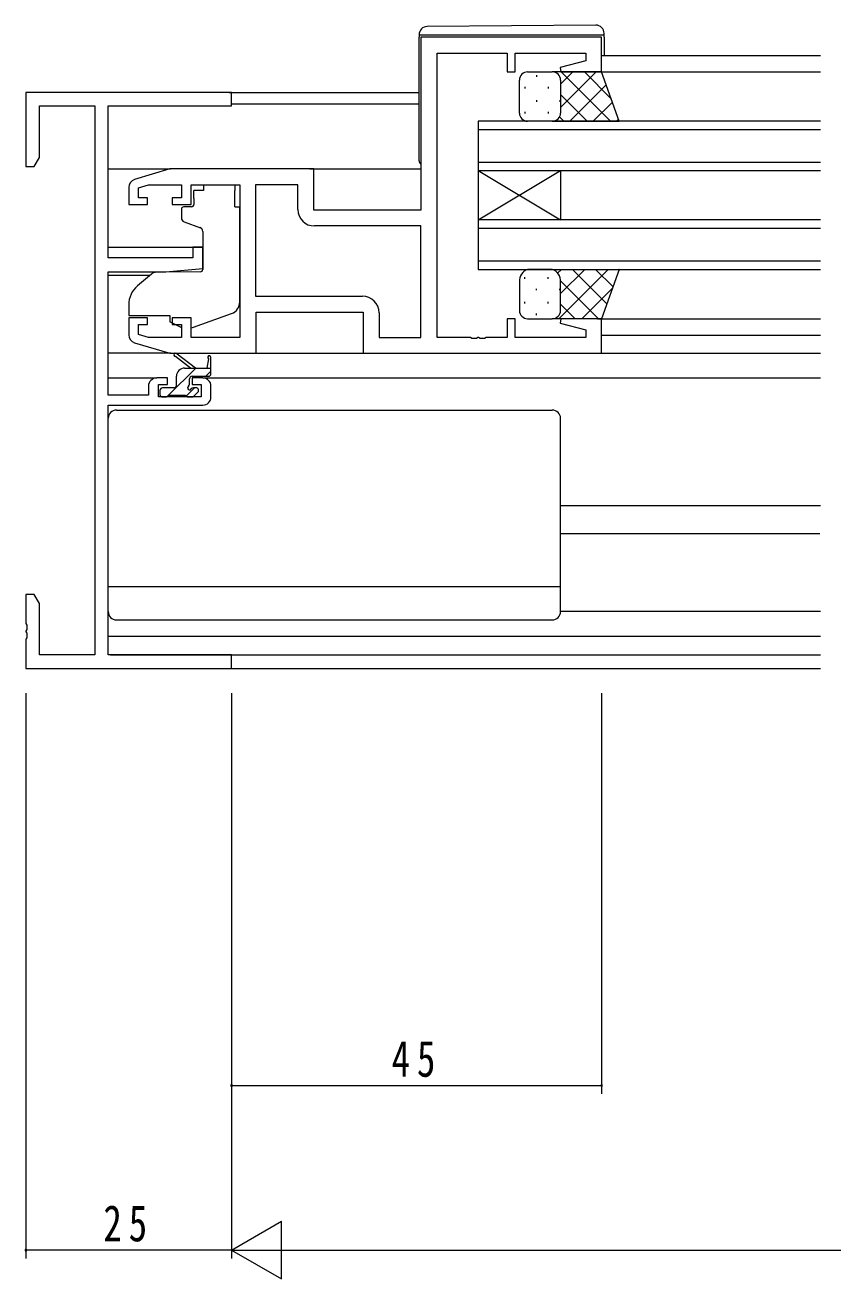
# Model space of a CAD drawing. Units: millimetres, scale not verified. Extents: x -567 to 567, y -403 to 403.
# Drawn here: x -112.8 to -14.6, y -67.1 to 85.3 of the extents above; entities that cross this region are included whole.
import ezdxf

# ---------------------------------------------------------------- set-up
doc = ezdxf.new("R2010")
doc.units = ezdxf.units.MM
doc.header["$LTSCALE"] = 2
for name, color, linetype, lineweight in [('0-3_YKK_11', 7, 'Continuous', 18), ('0-4_YKK_12', 2, 'Continuous', 18), ('0-5_YKK_13', 4, 'Continuous', 18), ('0-6_YKK_D', 6, 'Continuous', 18)]:
    doc.layers.add(name, color=color, linetype=linetype, lineweight=lineweight)
doc.styles.add('ＭＳ ゴシック', font='')
doc.styles.get('ＭＳ ゴシック').set_extended_font_data('MS Gothic')

msp = doc.modelspace()

# ---------------------------------------------------------------- linework, layer by layer
at = {"layer": '0-3_YKK_11'}
for p, q in [((-42.726, 83.813), (-64.726, 83.813)), ((-64.726, 83.813), (-64.726, 62.813)), ((-42.726, 79.613), (-42.726, 83.813)), ((-62.726, 81.883), (-54.226, 81.883)), ((-62.726, 47.343), (-62.726, 81.883)), ((-47.686, 79.613), (-42.726, 79.613)), ((-87.726, 77.113), (-112.726, 77.113)), ((-87.726, 75.483), (-87.726, 77.113)), ((-104.356, 75.483), (-104.356, 8.743)), ((-102.726, 57.013), (-102.726, 75.483)), ((-102.726, 75.483), (-87.726, 75.483)), ((-95.226, 67.813), (-99.513, 66.526)), ((-77.726, 67.813), (-95.226, 67.813)), ((-77.726, 62.813), (-77.726, 67.813)), ((-100.226, 65.569), (-100.226, 63.513)), ((-92.626, 65.883), (-86.726, 65.883)), ((-86.726, 65.883), (-86.726, 47.343)), ((-79.656, 65.883), (-84.796, 65.883)), ((-84.796, 65.883), (-84.796, 52.343)), ((-84.796, 65.883), (-84.796, 52.343)), ((-79.656, 62.883), (-79.656, 65.883)), ((-100.226, 63.513), (-97.926, 63.513)), ((-64.726, 62.813), (-77.726, 62.813)), ((-64.726, 60.883), (-77.656, 60.883)), ((-64.726, 47.343), (-64.726, 60.883)), ((-92.426, 57.013), (-102.726, 57.013)), ((-102.726, 55.313), (-95.726, 55.313)), ((-84.796, 52.343), (-71.796, 52.343)), ((-84.726, 50.413), (-71.726, 50.413)), ((-84.726, 45.413), (-84.726, 50.413)), ((-71.726, 50.413), (-71.726, 45.413)), ((-69.796, 50.343), (-69.796, 47.343)), ((-100.226, 49.713), (-100.226, 47.657)), ((-97.926, 49.713), (-100.226, 49.713)), ((-42.726, 49.613), (-47.686, 49.613)), ((-42.726, 45.413), (-42.726, 49.613)), ((-86.726, 47.343), (-92.626, 47.343)), ((-69.796, 47.343), (-64.726, 47.343)), ((-58.684, 47.343), (-62.726, 47.343)), ((-58.501, 47.223), (-58.684, 47.343)), ((-57.768, 47.343), (-57.951, 47.223)), ((-57.684, 47.343), (-57.768, 47.343)), ((-57.501, 47.223), (-57.684, 47.343)), ((-56.768, 47.343), (-56.951, 47.223)), ((-54.226, 47.343), (-56.768, 47.343)), ((-99.513, 46.699), (-95.226, 45.413)), ((-57.951, 47.223), (-58.501, 47.223)), ((-56.951, 47.223), (-57.501, 47.223)), ((-95.226, 45.413), (-84.726, 45.413)), ((-71.726, 45.413), (-42.726, 45.413)), ((-97.826, 41.413), (-97.826, 40.313)), ((-90.226, 40.113), (-90.226, 41.413)), ((-102.726, 39.113), (-91.226, 39.113)), ((-102.726, 8.743), (-102.726, 39.113)), ((-111.726, 16.113), (-112.726, 16.113)), ((-112.726, 16.113), (-112.726, 12.571)), ((-111.096, 15.021), (-111.726, 16.113)), ((-111.096, 8.743), (-111.096, 15.021)), ((-104.356, 8.743), (-111.096, 8.743)), ((-87.726, 8.743), (-102.726, 8.743)), ((-87.726, 7.113), (-87.726, 8.743)), ((-112.726, 7.113), (-87.726, 7.113))]:
    msp.add_line(p, q, dxfattribs=at)
for points in [[(-54.226, 81.883), (-54.226, 79.613), (-53.226, 79.613), (-53.226, 81.883), (-44.656, 81.883), (-44.656, 80.965), (-47.755, 80.135), (-47.686, 79.613)], [(-112.726, 77.113), (-112.726, 68.113), (-111.726, 68.113), (-111.096, 69.204), (-111.096, 75.483), (-104.356, 75.483)], [(-97.926, 63.513), (-97.926, 64.313), (-99.026, 64.313), (-99.026, 65.524), (-97.831, 65.883), (-93.826, 65.883), (-93.826, 64.313), (-94.926, 64.313), (-94.926, 63.513), (-92.626, 63.513), (-92.626, 65.883)], [(-95.726, 55.313), (-91.226, 55.706), (-91.226, 58.313), (-92.426, 58.313), (-92.426, 57.013)], [(-97.826, 40.313), (-102.726, 40.313), (-102.726, 55.313)], [(-92.626, 47.343), (-92.626, 49.713), (-94.926, 49.713), (-94.926, 48.913), (-93.826, 48.913), (-93.826, 47.343), (-97.831, 47.343), (-99.026, 47.701), (-99.026, 48.913), (-97.926, 48.913), (-97.926, 49.713)], [(-47.686, 49.613), (-47.755, 49.09), (-44.656, 48.26), (-44.656, 47.343), (-53.226, 47.343), (-53.226, 49.613), (-54.226, 49.613), (-54.226, 47.343)], [(-91.226, 42.413), (-92.526, 42.413), (-92.526, 41.613), (-91.426, 41.613), (-91.426, 40.113), (-96.626, 40.113), (-96.626, 41.613), (-95.526, 41.613), (-95.526, 42.413), (-96.826, 42.413)], [(-112.726, 12.571), (-112.606, 12.388), (-112.606, 11.838), (-112.726, 11.654), (-112.726, 11.571), (-112.606, 11.388), (-112.606, 10.838), (-112.726, 10.654), (-112.726, 7.113)]]:
    msp.add_lwpolyline(points, dxfattribs=at)
for centre, radius, start, end in [((-99.226, 65.569), 1, 106.69926, 180.00004), ((-77.656, 62.883), 2, 180.00001, 269.99999), ((-71.796, 50.343), 2, 0.00001, 89.99999), ((-99.226, 47.657), 1, 179.99996, 253.30074), ((-96.826, 41.413), 1, 90.00001, 179.99999), ((-91.226, 41.413), 1, 0.00001, 89.99999), ((-91.226, 40.113), 1, 270.00001, 359.99999)]:
    msp.add_arc(centre, radius, start, end, dxfattribs=at)
at = {"layer": '0-4_YKK_12'}
for p, q in [((-42.726, 81.613), (-16.101, 81.613)), ((-43.815, 79.613), (-16.101, 79.613)), ((-88.026, 77.113), (-64.926, 77.113)), ((-87.726, 75.713), (-64.926, 75.713)), ((-57.726, 73.613), (-57.726, 67.613)), ((-16.101, 73.613), (-57.726, 73.613)), ((-57.726, 72.613), (-16.101, 72.613)), ((-16.101, 68.613), (-57.726, 68.613)), ((-102.726, 67.813), (-95.153, 67.813)), ((-78.226, 67.813), (-64.726, 67.813)), ((-57.726, 67.613), (-16.101, 67.613)), ((-57.726, 67.613), (-57.726, 61.613)), ((-57.726, 67.613), (-47.726, 61.613)), ((-57.726, 61.613), (-47.726, 67.613)), ((-47.726, 67.613), (-47.726, 61.613)), ((-57.726, 61.613), (-57.726, 55.613)), ((-16.101, 61.613), (-57.726, 61.613)), ((-57.726, 60.613), (-16.101, 60.613)), ((-102.726, 58.313), (-91.226, 58.313)), ((-16.101, 56.613), (-57.726, 56.613)), ((-102.726, 54.913), (-97.603, 54.913)), ((-57.726, 55.613), (-16.101, 55.613)), ((-43.226, 49.613), (-16.101, 49.614)), ((-42.726, 47.612), (-16.101, 47.613)), ((-43.226, 45.413), (-16.101, 45.413)), ((-102.726, 42.413), (-96.826, 42.413)), ((-91.226, 42.413), (-16.101, 42.413)), ((-47.726, 26.913), (-16.101, 26.913)), ((-47.726, 23.513), (-16.194, 23.513)), ((-102.726, 11.013), (-16.101, 11.013)), ((-102.426, 8.743), (-16.101, 8.743)), ((-88.026, 7.113), (-16.101, 7.113))]:
    msp.add_line(p, q, dxfattribs=at)
at = {"layer": '0-5_YKK_13'}
for p, q in [((-64.926, 84.113), (-64.43, 84.113)), ((-64.926, 68.813), (-64.926, 83.813)), ((-64.43, 84.113), (-42.93, 84.113)), ((-43.435, 85.3), (-63.935, 85.121)), ((-42.93, 84.113), (-42.426, 84.113)), ((-42.426, 84.113), (-42.426, 84.3)), ((-42.426, 83.813), (-42.426, 84.113)), ((-42.426, 83.813), (-42.426, 81.613)), ((-51.726, 79.613), (-48.726, 79.613)), ((-42.726, 79.613), (-48.726, 79.613)), ((-47.726, 78.12), (-46.233, 79.613)), ((-47.726, 75.291), (-43.405, 79.613)), ((-41.653, 73.613), (-47.653, 79.613)), ((-41.56, 76.348), (-44.825, 79.613)), ((-40.583, 73.613), (-42.726, 79.613)), ((-52.726, 74.613), (-52.726, 78.613)), ((-52.061, 77.778), (-52.061, 77.578)), ((-50.646, 79.193), (-50.646, 78.993)), ((-49.231, 77.778), (-49.231, 77.578)), ((-47.726, 78.613), (-47.726, 75.013)), ((-47.726, 78.613), (-47.726, 74.613)), ((-46.576, 73.613), (-42.16, 78.029)), ((-44.481, 73.613), (-47.726, 76.857)), ((-52.061, 74.748), (-52.061, 74.548)), ((-50.646, 76.163), (-50.646, 75.963)), ((-49.231, 74.748), (-49.231, 74.548)), ((-47.816, 76.163), (-47.816, 75.963)), ((-43.748, 73.613), (-41.416, 75.945)), ((-48.726, 73.613), (-51.726, 73.613)), ((-48.726, 73.613), (-40.583, 73.613)), ((-47.31, 73.613), (-47.842, 74.145)), ((-40.919, 73.613), (-40.672, 73.86)), ((-91.126, 65.883), (-91.126, 65.213)), ((-91.126, 65.883), (-87.326, 65.883)), ((-87.326, 65.883), (-87.326, 65.213)), ((-91.126, 65.213), (-92.296, 65.213)), ((-92.296, 64.213), (-92.296, 65.213)), ((-92.296, 64.213), (-92.296, 63.513)), ((-93.826, 62.913), (-93.826, 61.863)), ((-92.596, 63.213), (-93.526, 63.213)), ((-87.326, 63.213), (-86.726, 63.213)), ((-86.726, 51.657), (-86.726, 63.213)), ((-93.497, 61.393), (-91.497, 60.665)), ((-91.226, 60.216), (-91.226, 55.61)), ((-97.463, 55.03), (-99.154, 53.611)), ((-91.443, 55.311), (-96.829, 55.264)), ((-48.726, 55.613), (-51.726, 55.613)), ((-48.726, 55.613), (-40.583, 55.613)), ((-48.072, 55.146), (-47.606, 55.613)), ((-47.949, 49.613), (-41.949, 55.613)), ((-47.726, 52.664), (-44.777, 55.613)), ((-42.082, 51.415), (-46.28, 55.613)), ((-41.338, 53.499), (-43.452, 55.613)), ((-40.583, 55.613), (-42.726, 49.613)), ((-40.594, 55.583), (-40.624, 55.613)), ((-52.726, 54.113), (-52.726, 50.613)), ((-52.061, 54.478), (-52.061, 54.678)), ((-49.231, 54.478), (-49.231, 54.678)), ((-43.109, 49.613), (-47.726, 54.229)), ((-47.726, 50.613), (-47.726, 54.113)), ((-47.726, 50.613), (-47.726, 53.713)), ((-45.12, 49.613), (-41.396, 53.337)), ((-50.646, 53.063), (-50.646, 53.263)), ((-47.816, 53.063), (-47.816, 53.263)), ((-100.226, 51.312), (-100.226, 50.013)), ((-52.061, 51.448), (-52.061, 51.648)), ((-49.231, 51.448), (-49.231, 51.648)), ((-45.937, 49.613), (-47.726, 51.401)), ((-100.226, 50.013), (-95.226, 50.013)), ((-95.226, 50.013), (-95.226, 49.713)), ((-95.226, 49.713), (-95.226, 49.215)), ((-93.92, 48.606), (-95.226, 49.215)), ((-92.354, 48.572), (-87.717, 50.247)), ((-51.726, 49.613), (-48.726, 49.613)), ((-50.646, 50.033), (-50.646, 50.233)), ((-42.726, 49.613), (-48.726, 49.613)), ((-47.816, 50.198), (-47.816, 50.233)), ((-95.153, 45.413), (-102.726, 45.413)), ((-92.726, 43.613), (-94.545, 45.014)), ((-92.126, 43.613), (-94.344, 45.295)), ((-90.526, 44.739), (-90.725, 43.613)), ((-90.226, 42.913), (-90.226, 44.912)), ((-85.226, 45.413), (-71.226, 45.413)), ((-92.078, 43.613), (-95.378, 40.313)), ((-93.426, 43.613), (-90.226, 43.613)), ((-90.226, 43.22), (-90.833, 42.613)), ((-94.726, 41.213), (-96.126, 41.213)), ((-94.426, 41.513), (-94.426, 42.613)), ((-92.233, 41.213), (-93.271, 40.175)), ((-92.826, 41.674), (-92.826, 42.313)), ((-92.526, 42.613), (-90.526, 42.613)), ((-92.026, 41.213), (-92.365, 41.213)), ((-96.426, 40.913), (-96.426, 40.413)), ((-96.126, 40.113), (-95.626, 40.113)), ((-95.434, 40.257), (-95.571, 40.12)), ((-95.426, 40.313), (-93.326, 40.313)), ((-93.126, 40.113), (-92.526, 40.113)), ((-92.314, 40.2), (-91.814, 40.7)), ((-101.726, 38.513), (-48.726, 38.513)), ((-102.726, 14.013), (-102.726, 37.513)), ((-47.726, 14.013), (-47.726, 37.513)), ((-102.726, 17.053), (-47.726, 17.053)), ((-16.101, 14.013), (-47.726, 14.013)), ((-101.726, 13.013), (-48.726, 13.013))]:
    msp.add_line(p, q, dxfattribs=at)
for points in [[(-64.926, 84.121), (-64.926, 84.113), (-64.926, 83.813)], [(-87.326, 63.213), (-87.326, 64.213), (-87.326, 65.213)]]:
    msp.add_lwpolyline(points, dxfattribs=at)
for centre, radius, start, end in [((-63.926, 84.121), 1, 90.5, 180), ((-43.426, 84.3), 1, 0, 90.5), ((-51.726, 78.613), 1, 89.9999, 179.9999), ((-48.726, 78.613), 1, 359.9999, 89.9999), ((-51.726, 74.613), 1, 179.9999, 269.9999), ((-48.726, 74.613), 1, 269.9999, 359.9999), ((-64.426, 68.813), 0.5, 180, 233.13017), ((-93.526, 62.913), 0.3, 90, 180), ((-92.596, 63.513), 0.3, 270, 0), ((-93.326, 61.863), 0.5, 180, 250), ((-91.726, 60.216), 0.5, 0, 70), ((-96.82, 54.264), 1, 90.5, 130), ((-91.526, 55.61), 0.3, 270.5, 0), ((-51.194, 54.174), 1.534, 110.30881, 182.3117), ((-49.258, 54.174), 1.534, 357.68843, 69.69136), ((-97.226, 51.312), 3, 130, 180), ((-88.226, 51.657), 1.5, 289.85326, 0), ((-51.726, 50.613), 1, 180.0001, 270.0001), ((-48.726, 50.613), 1, 270.0001, 0.0001), ((-93.497, 49.513), 1, 245, 250.79704), ((-92.694, 49.513), 1, 273.88684, 289.85326), ((-94.526, 45.213), 0.2, 24.41711, 264.41711), ((-90.426, 44.912), 0.2, 0, 240), ((-93.426, 42.613), 1, 90, 180), ((-90.526, 42.913), 0.3, 270, 0), ((-96.126, 40.913), 0.3, 90, 180), ((-94.726, 41.513), 0.3, 270, 0), ((-92.826, 41.213), 0.25, 123.05573, 326.94427), ((-93.126, 41.674), 0.3, 303.05573, 0), ((-92.526, 42.313), 0.3, 90, 180), ((-92.365, 40.913), 0.3, 90, 146.94427), ((-92.026, 40.913), 0.3, 315, 90), ((-96.126, 40.413), 0.3, 180, 270), ((-95.626, 40.313), 0.2, 270, 0), ((-93.126, 40.313), 0.2, 180, 270), ((-92.526, 40.413), 0.3, 270, 315), ((-101.726, 37.513), 1, 90, 180), ((-48.726, 37.513), 1, 0, 90), ((-101.726, 14.013), 1, 180, 270), ((-48.726, 14.013), 1, 270, 0)]:
    msp.add_arc(centre, radius, start, end, dxfattribs=at)
at = {"layer": '0-6_YKK_D'}
for p, q in [((-112.726, 4.113), (-112.726, -64.585)), ((-87.726, 4.113), (-87.726, -64.585)), ((-87.726, 4.113), (-87.726, -64.585)), ((-87.726, 4.113), (-87.726, -44.585)), ((-42.726, 4.113), (-42.726, -44.585)), ((-87.726, -43.585), (-42.726, -43.585)), ((-87.726, -63.585), (-81.664, -60.085)), ((-81.664, -67.085), (-81.664, -60.085)), ((-87.726, -63.585), (-112.726, -63.585)), ((-87.726, -63.585), (-81.664, -67.085)), ((-87.726, -63.585), (-75.602, -63.585)), ((-80.726, -63.585), (405.274, -63.585))]:
    msp.add_line(p, q, dxfattribs=at)
for centre, start, end in [((-87.726, -43.585), 0, 180), ((-87.726, -43.585), 180, 0), ((-42.726, -43.585), 0, 180), ((-42.726, -43.585), 180, 0), ((-112.726, -63.585), 0, 180), ((-112.726, -63.585), 180, 0)]:
    msp.add_arc(centre, 0.106, start, end, dxfattribs=at)

# ---------------------------------------------------------------- texts
at = {"layer": '0-6_YKK_D', "color": 7, "char_height": 4.399, "attachment_point": 7, "style": 'ＭＳ ゴシック'}
for s, insert in [('\\T1.37;\\W0.75;45', (-68.259, -42.585)), ('\\T1.37;\\W0.75;25', (-103.308, -62.585))]:
    msp.add_mtext(s, dxfattribs=dict(at, insert=insert))

doc.saveas('drawing.dxf')
